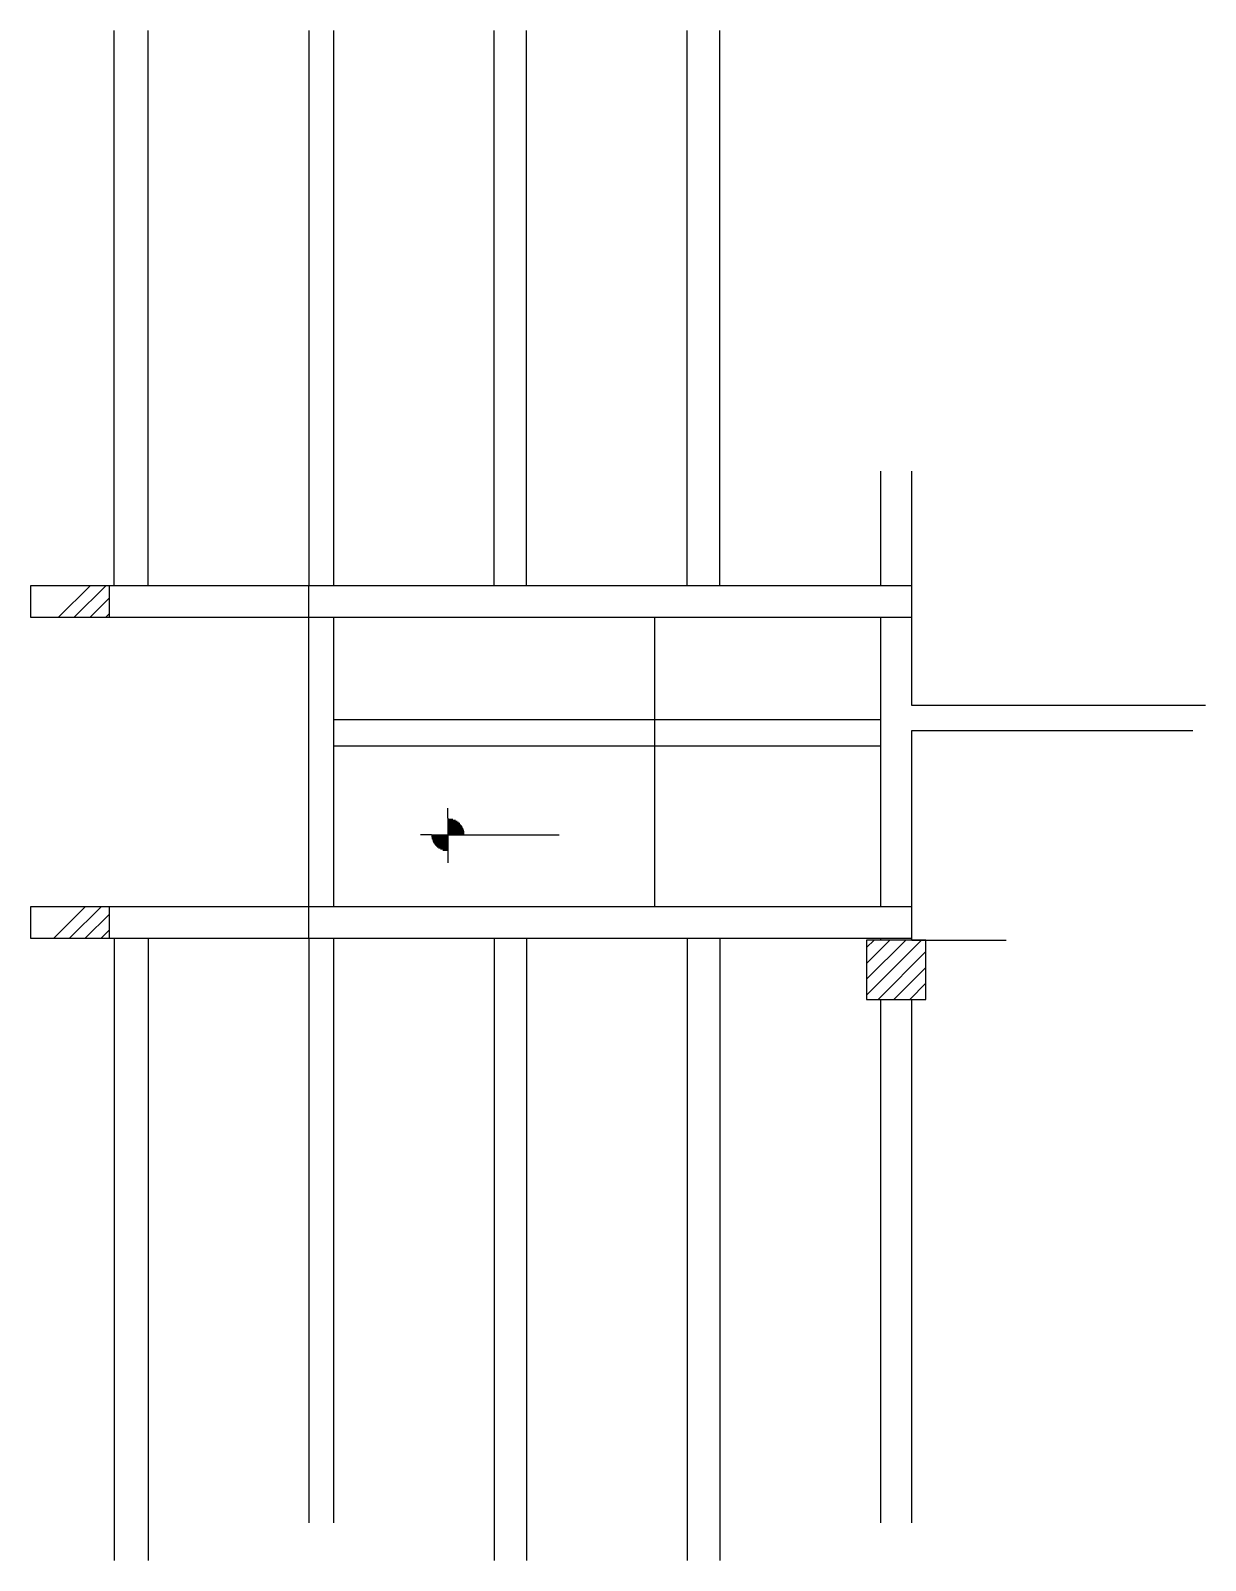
# Model space of a CAD drawing. Header units: metres. Extents: x 4565 to 5458, y 2062 to 3225.
import ezdxf

# ---------------------------------------------------------------- set-up
doc = ezdxf.new("R2010")
doc.units = ezdxf.units.M
for name, color, linetype in [('3', 7, 'Continuous'), ('7', 7, 'Continuous'), ('Painéis', 7, 'Continuous')]:
    doc.layers.add(name, color=color, linetype=linetype)

msp = doc.modelspace()

# ---------------------------------------------------------------- linework, layer by layer
at = {"layer": '3', "color": 7, "lineweight": 25}
for p, q in [((4586.1, 2778.8), (4610.1, 2802.8)), ((4598.1, 2778.8), (4622.1, 2802.8)), ((4610.1, 2778.8), (4624.9, 2793.6)), ((4776.4, 2778.8), (4776.4, 2802.8)), ((4622.1, 2778.8), (4624.9, 2781.6)), ((4776.4, 2558.8), (4776.4, 2778.8)), ((4795.4, 2558.8), (4795.4, 2778.8)), ((4882.1, 2626), (4882.1, 2633.7)), ((4882.1, 2626), (4882.1, 2601)), ((4882.1, 2625.4), (4886, 2625.4)), ((4882.1, 2624.6), (4887.9, 2624.6)), ((4882.1, 2623.8), (4889.2, 2623.8)), ((4882.1, 2623), (4890.2, 2623)), ((4882.1, 2622.2), (4891.1, 2622.2)), ((4882.1, 2621.4), (4891.8, 2621.4)), ((4882.1, 2620.6), (4892.4, 2620.6)), ((4882.1, 2619.8), (4892.9, 2619.8)), ((4882.1, 2619), (4893.3, 2619)), ((4882.1, 2618.2), (4893.7, 2618.2)), ((4882.1, 2617.5), (4894, 2617.5)), ((4869.6, 2613.5), (4861.2, 2613.5)), ((4869.6, 2613.5), (4894.6, 2613.5)), ((4882.1, 2612.7), (4869.6, 2612.7)), ((4882.1, 2611.9), (4869.7, 2611.9)), ((4882.1, 2611.1), (4869.9, 2611.1)), ((4882.1, 2610.3), (4870, 2610.3)), ((4882.1, 2609.5), (4870.3, 2609.5)), ((4882.1, 2608.7), (4870.6, 2608.7)), ((4882.1, 2607.9), (4870.9, 2607.9)), ((4882.1, 2607.1), (4871.4, 2607.1)), ((4882.1, 2606.4), (4871.9, 2606.4)), ((4882.1, 2605.6), (4872.5, 2605.6)), ((4882.1, 2616.7), (4894.2, 2616.7)), ((4882.1, 2615.9), (4894.4, 2615.9)), ((4882.1, 2615.1), (4894.5, 2615.1)), ((4882.1, 2614.3), (4894.6, 2614.3)), ((4894.6, 2613.5), (4966.6, 2613.5)), ((4882.1, 2604.8), (4873.2, 2604.8)), ((4882.1, 2604), (4874, 2604)), ((4882.1, 2603.2), (4875.1, 2603.2)), ((4882.1, 2602.4), (4876.4, 2602.4)), ((4882.1, 2601.6), (4878.3, 2601.6)), ((4882.1, 2601), (4882.1, 2592.1)), ((4582.5, 2534.8), (4606.5, 2558.8)), ((4594.5, 2534.8), (4618.5, 2558.8)), ((4776.4, 2534.8), (4776.4, 2558.8)), ((4606.5, 2534.8), (4624.9, 2553.2)), ((4618.5, 2534.8), (4624.9, 2541.2)), ((5200.4, 2491.6), (5242.1, 2533.3)), ((5200.4, 2503.6), (5230.1, 2533.3)), ((5200.4, 2515.7), (5218.1, 2533.3)), ((5200.4, 2527.7), (5206.1, 2533.3)), ((5209.1, 2488.3), (5245.4, 2524.6)), ((5221.2, 2488.3), (5245.4, 2512.6)), ((5233.2, 2488.3), (5245.4, 2500.6)), ((5245.2, 2488.3), (5245.4, 2488.5))]:
    msp.add_line(p, q, dxfattribs=at)
for points in [[(4776.4, 3224.8), (4776.4, 2802.8)], [(4795.4, 2802.8), (4795.4, 3224.8)], [(5210.9, 2889.8), (5210.9, 2802.8)], [(5234.9, 2790.8), (5234.9, 2889.8)], [(4776.4, 2802.8), (4624.9, 2802.8)], [(5234.9, 2802.8), (4776.4, 2802.8)], [(5234.9, 2711.8), (5234.9, 2790.8)], [(4624.9, 2778.8), (4795.4, 2778.8)], [(4795.4, 2778.8), (5234.9, 2778.8)], [(5210.9, 2778.8), (5210.9, 2702.3)], [(5457.9, 2711.8), (5234.9, 2711.8)], [(5210.9, 2702.3), (5210.9, 2558.8)], [(5234.9, 2546.8), (5234.9, 2692.8)], [(5234.9, 2692.8), (5448.4, 2692.8)], [(4785.9, 2558.8), (4624.9, 2558.8)], [(5234.9, 2558.8), (4785.9, 2558.8)], [(5234.9, 2533.3), (5234.9, 2546.8)], [(4624.9, 2534.8), (4776.4, 2534.8)], [(4776.4, 2534.8), (5234.9, 2534.8)], [(4776.4, 2534.8), (4776.4, 2090.3)], [(4795.4, 2090.3), (4795.4, 2534.8)], [(5210.9, 2534.8), (5210.9, 2533.3)], [(5210.9, 2488.3), (5210.9, 2090.3)], [(5234.9, 2090.3), (5234.9, 2488.3)]]:
    msp.add_lwpolyline(points, dxfattribs=at)
at = {"layer": '7', "color": 7, "lineweight": 25}
for points in [[(4564.9, 2778.8), (4624.9, 2778.8), (4624.9, 2802.8), (4564.9, 2802.8), (4564.9, 2778.8)], [(4564.9, 2534.8), (4624.9, 2534.8), (4624.9, 2558.8), (4564.9, 2558.8), (4564.9, 2534.8)], [(5200.4, 2488.3), (5245.4, 2488.3), (5245.4, 2533.3), (5200.4, 2533.3), (5200.4, 2488.3)]]:
    msp.add_lwpolyline(points, dxfattribs=at)
at = {"layer": 'Painéis', "color": 7, "lineweight": 25}
for p, q in [((4628.4, 2802.8), (4628.4, 3224.8)), ((4654.4, 2802.8), (4654.4, 3224.8)), ((4917.4, 2802.8), (4917.4, 3224.8)), ((4941.9, 2802.8), (4941.9, 3224.8)), ((5063.9, 2802.8), (5063.9, 3224.8)), ((5088.9, 2802.8), (5088.9, 3224.8)), ((5039.4, 2558.8), (5039.4, 2778.8)), ((5210.9, 2700.8), (4795.4, 2700.8)), ((5210.9, 2680.8), (4795.4, 2680.8)), ((4628.4, 2534.8), (4628.4, 2061.8)), ((4654.4, 2534.8), (4654.4, 2061.8)), ((4917.4, 2534.8), (4917.4, 2061.8)), ((4941.9, 2534.8), (4941.9, 2061.8)), ((5063.9, 2534.8), (5063.9, 2061.8)), ((5088.9, 2534.8), (5088.9, 2061.8)), ((5234.9, 2533.3), (5306.4, 2533.3))]:
    msp.add_line(p, q, dxfattribs=at)

doc.saveas('drawing.dxf')
